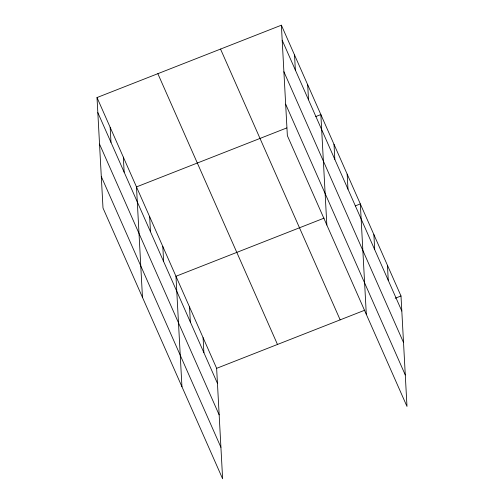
<?xml version="1.0" encoding="UTF-8"?>
<svg xmlns="http://www.w3.org/2000/svg" width="504" height="504" viewBox="0 0 504 504"><rect width="100%" height="100%" fill="white"/><g stroke="black" fill="none" stroke-linecap="round" stroke-linejoin="round"><path stroke-width="0.76" d="M97.014 97.555L216.638 368.336L222.623 478.8L102.999 208.02L97.014 97.555L281.377 25.2L401.001 295.98L406.986 406.445L287.362 135.664L281.377 25.2M286.814 127.915L136.489 186.908L142.475 297.379M315.781 116.55L320.853 114.559L326.838 225.023M324.116 218.125L175.965 276.268L181.95 386.732M355.257 205.903L360.329 203.918L366.314 314.383M216.638 368.336L364.789 310.193M395.205 298.255L401.001 295.98M282.19 40.251L401.814 311.037M283.897 71.738L403.521 342.518M285.655 104.177L405.279 374.963M220.538 49.077L340.162 319.857M157.853 73.678L277.477 344.459M97.833 112.606L217.457 383.386M99.54 144.094L219.158 414.874M101.291 176.532L220.916 447.313M387.444 265.293L388.256 280.344M373.886 234.606L374.699 249.656M347.168 174.132L347.987 189.183M334.013 144.346L334.826 159.396M307.692 84.773L308.511 99.823M294.538 54.986L295.35 70.037M203.081 337.649L203.899 352.699M189.523 306.955L190.342 322.012M162.811 246.481L163.624 261.538M149.65 216.695L150.469 231.752M123.335 157.128L124.148 172.179M110.174 127.342L110.993 142.393"/></g></svg>
